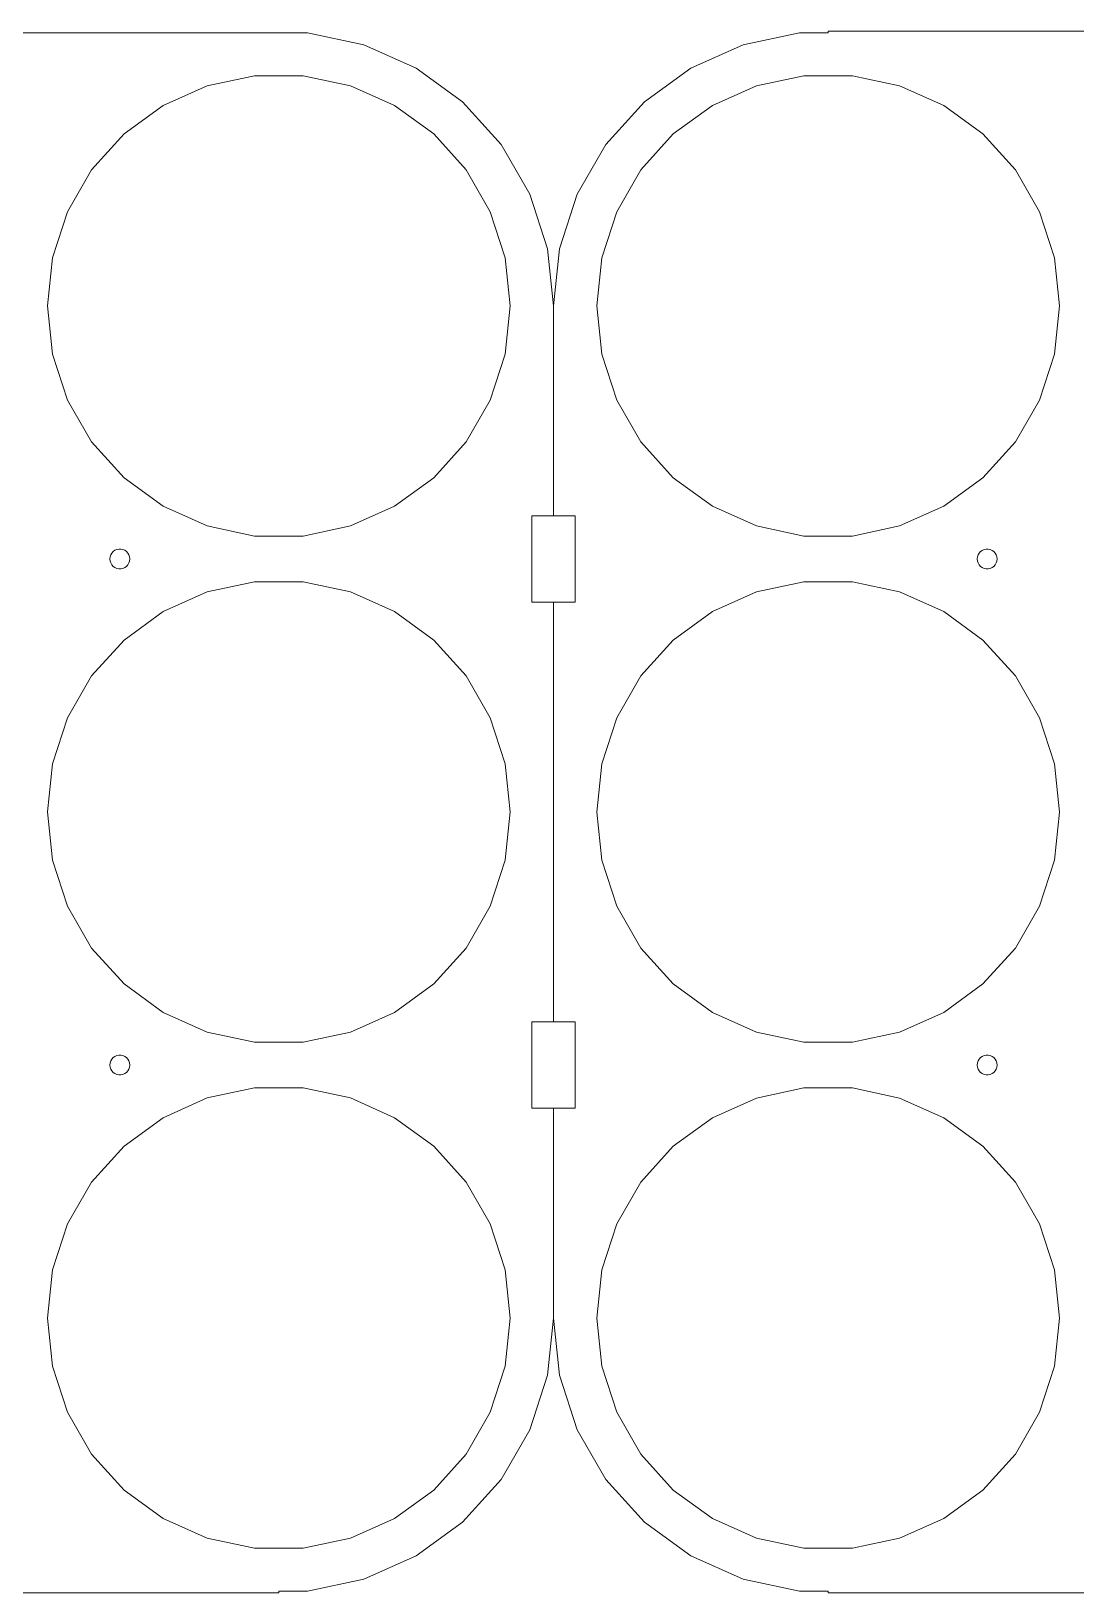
# Model space of a CAD drawing. Header units: centimetres. Extents: x -21.9 to 35.9, y -34.3 to 28.8.
# Drawn here: x -11.34 to 7.83, y -34.28 to -5.63 of the extents above; entities that cross this region are included whole.
import ezdxf

# ---------------------------------------------------------------- set-up
doc = ezdxf.new("R2010")
doc.units = ezdxf.units.CM
doc.header["$MEASUREMENT"] = 0
doc.layers.add('layer 1', color=7, linetype='Continuous')

msp = doc.modelspace()

# ---------------------------------------------------------------- linework, layer by layer
at = {"layer": 'layer 1', "color": 250, "lineweight": 9}
for points in [[(-16.87569, -5.65376), (-16.87569, -5.65376), (-6.79506, -5.65376), (-6.79506, -5.65376)], [(-6.79506, -5.65376), (-6.79506, -5.65376), (-6.26821, -5.65376), (-6.26821, -5.65376)], [(-6.26821, -5.65376), (-6.26821, -5.65376), (-5.23753, -5.87283), (-5.23753, -5.87283)], [(1.72807, -5.87287), (1.72807, -5.87287), (2.75871, -5.65379), (2.75871, -5.65379)], [(2.75871, -5.65379), (2.75871, -5.65379), (3.2856, -5.65379), (3.2856, -5.65379)], [(3.2856, -5.65379), (3.2856, -5.65379), (3.2856, -5.62618), (3.2856, -5.62618)], [(3.2856, -5.62618), (3.2856, -5.62618), (13.36619, -5.62618), (13.36619, -5.62618)], [(-5.23753, -5.87283), (-5.23753, -5.87283), (-4.2749, -6.30142), (-4.2749, -6.30142)], [(0.76544, -6.30145), (0.76544, -6.30145), (1.72807, -5.87287), (1.72807, -5.87287)], [(-4.2749, -6.30142), (-4.2749, -6.30142), (-3.42242, -6.92078), (-3.42242, -6.92078)], [(-0.08701, -6.92082), (-0.08701, -6.92082), (0.76544, -6.30145), (0.76544, -6.30145)], [(-8.10732, -6.62774), (-8.10732, -6.62774), (-7.23895, -6.44315), (-7.23895, -6.44315)], [(-7.23895, -6.44315), (-7.23895, -6.44315), (-6.35118, -6.44315), (-6.35118, -6.44315)], [(-6.35118, -6.44315), (-6.35118, -6.44315), (-5.48279, -6.62774), (-5.48279, -6.62774)], [(1.97329, -6.62777), (1.97329, -6.62777), (2.84166, -6.44319), (2.84166, -6.44319)], [(2.84166, -6.44319), (2.84166, -6.44319), (3.72946, -6.44319), (3.72946, -6.44319)], [(3.72946, -6.44319), (3.72946, -6.44319), (4.59784, -6.62777), (4.59784, -6.62777)], [(-8.91835, -6.98882), (-8.91835, -6.98882), (-8.10732, -6.62774), (-8.10732, -6.62774)], [(-5.48279, -6.62774), (-5.48279, -6.62774), (-4.67178, -6.98882), (-4.67178, -6.98882)], [(1.16232, -6.98885), (1.16232, -6.98885), (1.97329, -6.62777), (1.97329, -6.62777)], [(4.59784, -6.62777), (4.59784, -6.62777), (5.40888, -6.98885), (5.40888, -6.98885)], [(-9.63656, -7.51065), (-9.63656, -7.51065), (-8.91835, -6.98882), (-8.91835, -6.98882)], [(-4.67178, -6.98882), (-4.67178, -6.98882), (-3.95355, -7.51065), (-3.95355, -7.51065)], [(-3.42242, -6.92078), (-3.42242, -6.92078), (-2.71735, -7.70384), (-2.71735, -7.70384)], [(-0.79209, -7.70388), (-0.79209, -7.70388), (-0.08701, -6.92082), (-0.08701, -6.92082)], [(0.44408, -7.51068), (0.44408, -7.51068), (1.16232, -6.98885), (1.16232, -6.98885)], [(5.40888, -6.98885), (5.40888, -6.98885), (6.12712, -7.51068), (6.12712, -7.51068)], [(-10.2306, -8.17039), (-10.2306, -8.17039), (-9.63656, -7.51065), (-9.63656, -7.51065)], [(-3.95355, -7.51065), (-3.95355, -7.51065), (-3.35951, -8.17039), (-3.35951, -8.17039)], [(-2.71735, -7.70384), (-2.71735, -7.70384), (-2.19052, -8.61638), (-2.19052, -8.61638)], [(-1.31898, -8.61642), (-1.31898, -8.61642), (-0.79209, -7.70388), (-0.79209, -7.70388)], [(-0.14999, -8.17042), (-0.14999, -8.17042), (0.44408, -7.51068), (0.44408, -7.51068)], [(6.12712, -7.51068), (6.12712, -7.51068), (6.72112, -8.17042), (6.72112, -8.17042)], [(-10.6745, -8.93922), (-10.6745, -8.93922), (-10.2306, -8.17039), (-10.2306, -8.17039)], [(-3.35951, -8.17039), (-3.35951, -8.17039), (-2.91565, -8.93922), (-2.91565, -8.93922)], [(-0.59386, -8.93926), (-0.59386, -8.93926), (-0.14999, -8.17042), (-0.14999, -8.17042)], [(6.72112, -8.17042), (6.72112, -8.17042), (7.16498, -8.93926), (7.16498, -8.93926)], [(-2.19052, -8.61638), (-2.19052, -8.61638), (-1.86489, -9.61853), (-1.86489, -9.61853)], [(-1.64461, -9.61856), (-1.64461, -9.61856), (-1.31898, -8.61642), (-1.31898, -8.61642)], [(-10.94884, -9.78355), (-10.94884, -9.78355), (-10.6745, -8.93922), (-10.6745, -8.93922)], [(-2.91565, -8.93922), (-2.91565, -8.93922), (-2.64128, -9.78355), (-2.64128, -9.78355)], [(-0.86815, -9.78358), (-0.86815, -9.78358), (-0.59386, -8.93926), (-0.59386, -8.93926)], [(7.16498, -8.93926), (7.16498, -8.93926), (7.43935, -9.78358), (7.43935, -9.78358)], [(-1.86489, -9.61853), (-1.86489, -9.61853), (-1.75472, -10.66646), (-1.75472, -10.66646)], [(-1.75472, -10.66649), (-1.75472, -10.66649), (-1.64461, -9.61856), (-1.64461, -9.61856)], [(-11.04163, -10.66646), (-11.04163, -10.66646), (-10.94884, -9.78355), (-10.94884, -9.78355)], [(-2.64128, -9.78355), (-2.64128, -9.78355), (-2.54847, -10.66646), (-2.54847, -10.66646)], [(-0.96097, -10.66649), (-0.96097, -10.66649), (-0.86815, -9.78358), (-0.86815, -9.78358)], [(7.43935, -9.78358), (7.43935, -9.78358), (7.53216, -10.66649), (7.53216, -10.66649)], [(-10.94884, -11.5494), (-10.94884, -11.5494), (-11.04163, -10.66646), (-11.04163, -10.66646)], [(-2.54847, -10.66646), (-2.54847, -10.66646), (-2.64128, -11.5494), (-2.64128, -11.5494)], [(-1.75472, -14.51622), (-1.75472, -14.51622), (-1.75472, -10.66649), (-1.75472, -10.66649)], [(-0.86815, -11.5494), (-0.86815, -11.5494), (-0.96097, -10.66649), (-0.96097, -10.66649)], [(7.53216, -10.66649), (7.53216, -10.66649), (7.43935, -11.5494), (7.43935, -11.5494)], [(-10.6745, -12.39372), (-10.6745, -12.39372), (-10.94884, -11.5494), (-10.94884, -11.5494)], [(-2.64128, -11.5494), (-2.64128, -11.5494), (-2.91565, -12.39372), (-2.91565, -12.39372)], [(-0.59386, -12.39372), (-0.59386, -12.39372), (-0.86815, -11.5494), (-0.86815, -11.5494)], [(7.43935, -11.5494), (7.43935, -11.5494), (7.16498, -12.39372), (7.16498, -12.39372)], [(-10.2306, -13.16253), (-10.2306, -13.16253), (-10.6745, -12.39372), (-10.6745, -12.39372)], [(-2.91565, -12.39372), (-2.91565, -12.39372), (-3.35951, -13.16253), (-3.35951, -13.16253)], [(-0.14999, -13.16253), (-0.14999, -13.16253), (-0.59386, -12.39372), (-0.59386, -12.39372)], [(7.16498, -12.39372), (7.16498, -12.39372), (6.72112, -13.16253), (6.72112, -13.16253)], [(-9.63656, -13.82224), (-9.63656, -13.82224), (-10.2306, -13.16253), (-10.2306, -13.16253)], [(-3.35951, -13.16253), (-3.35951, -13.16253), (-3.95355, -13.82224), (-3.95355, -13.82224)], [(0.44408, -13.82231), (0.44408, -13.82231), (-0.14999, -13.16253), (-0.14999, -13.16253)], [(6.72112, -13.16253), (6.72112, -13.16253), (6.12712, -13.82231), (6.12712, -13.82231)], [(-8.91835, -14.3441), (-8.91835, -14.3441), (-9.63656, -13.82224), (-9.63656, -13.82224)], [(-3.95355, -13.82224), (-3.95355, -13.82224), (-4.67178, -14.3441), (-4.67178, -14.3441)], [(1.16232, -14.34417), (1.16232, -14.34417), (0.44408, -13.82231), (0.44408, -13.82231)], [(6.12712, -13.82231), (6.12712, -13.82231), (5.40888, -14.34417), (5.40888, -14.34417)], [(-8.10732, -14.70515), (-8.10732, -14.70515), (-8.91835, -14.3441), (-8.91835, -14.3441)], [(-4.67178, -14.3441), (-4.67178, -14.3441), (-5.48279, -14.70515), (-5.48279, -14.70515)], [(-1.75472, -14.51615), (-1.75472, -14.51615), (-2.15159, -14.51615), (-2.15159, -14.51615)], [(-2.15159, -14.51615), (-2.15159, -14.51615), (-2.15159, -16.10365), (-2.15159, -16.10365)], [(-1.35784, -14.51622), (-1.35784, -14.51622), (-1.75472, -14.51622), (-1.75472, -14.51622)], [(-1.35784, -16.10372), (-1.35784, -16.10372), (-1.35784, -14.51622), (-1.35784, -14.51622)], [(1.97329, -14.70521), (1.97329, -14.70521), (1.16232, -14.34417), (1.16232, -14.34417)], [(5.40888, -14.34417), (5.40888, -14.34417), (4.59784, -14.70521), (4.59784, -14.70521)], [(-7.23895, -14.88973), (-7.23895, -14.88973), (-8.10732, -14.70515), (-8.10732, -14.70515)], [(-6.35118, -14.88973), (-6.35118, -14.88973), (-7.23895, -14.88973), (-7.23895, -14.88973)], [(-5.48279, -14.70515), (-5.48279, -14.70515), (-6.35118, -14.88973), (-6.35118, -14.88973)], [(2.84166, -14.8898), (2.84166, -14.8898), (1.97329, -14.70521), (1.97329, -14.70521)], [(3.72946, -14.8898), (3.72946, -14.8898), (2.84166, -14.8898), (2.84166, -14.8898)], [(4.59784, -14.70521), (4.59784, -14.70521), (3.72946, -14.8898), (3.72946, -14.8898)], [(-9.85979, -15.20255), (-9.85979, -15.20255), (-9.83426, -15.17423), (-9.83426, -15.17423)], [(-9.83426, -15.17423), (-9.83426, -15.17423), (-9.80337, -15.15177), (-9.80337, -15.15177)], [(-9.80337, -15.15177), (-9.80337, -15.15177), (-9.76851, -15.13626), (-9.76851, -15.13626)], [(-9.76851, -15.13626), (-9.76851, -15.13626), (-9.73118, -15.12834), (-9.73118, -15.12834)], [(-9.73118, -15.12834), (-9.73118, -15.12834), (-9.69301, -15.12834), (-9.69301, -15.12834)], [(-9.69301, -15.12834), (-9.69301, -15.12834), (-9.65568, -15.13626), (-9.65568, -15.13626)], [(-9.65568, -15.13626), (-9.65568, -15.13626), (-9.62082, -15.15177), (-9.62082, -15.15177)], [(-9.62082, -15.15177), (-9.62082, -15.15177), (-9.58993, -15.17423), (-9.58993, -15.17423)], [(-9.58993, -15.17423), (-9.58993, -15.17423), (-9.5644, -15.20255), (-9.5644, -15.20255)], [(6.0549, -15.20262), (6.0549, -15.20262), (6.08046, -15.1743), (6.08046, -15.1743)], [(6.08046, -15.1743), (6.08046, -15.1743), (6.11133, -15.15184), (6.11133, -15.15184)], [(6.11133, -15.15184), (6.11133, -15.15184), (6.14619, -15.13633), (6.14619, -15.13633)], [(6.14619, -15.13633), (6.14619, -15.13633), (6.18354, -15.12841), (6.18354, -15.12841)], [(6.18354, -15.12841), (6.18354, -15.12841), (6.22172, -15.12841), (6.22172, -15.12841)], [(6.22172, -15.12841), (6.22172, -15.12841), (6.25906, -15.13633), (6.25906, -15.13633)], [(6.25906, -15.13633), (6.25906, -15.13633), (6.29392, -15.15184), (6.29392, -15.15184)], [(6.29392, -15.15184), (6.29392, -15.15184), (6.32479, -15.1743), (6.32479, -15.1743)], [(6.32479, -15.1743), (6.32479, -15.1743), (6.35029, -15.20262), (6.35029, -15.20262)], [(-9.89465, -15.3099), (-9.89465, -15.3099), (-9.89068, -15.27193), (-9.89068, -15.27193)], [(-9.89068, -15.34786), (-9.89068, -15.34786), (-9.89465, -15.3099), (-9.89465, -15.3099)], [(-9.89068, -15.27193), (-9.89068, -15.27193), (-9.87887, -15.23562), (-9.87887, -15.23562)], [(-9.87887, -15.38411), (-9.87887, -15.38411), (-9.89068, -15.34786), (-9.89068, -15.34786)], [(-9.87887, -15.23562), (-9.87887, -15.23562), (-9.85979, -15.20255), (-9.85979, -15.20255)], [(-9.85979, -15.41718), (-9.85979, -15.41718), (-9.87887, -15.38411), (-9.87887, -15.38411)], [(-9.83426, -15.44556), (-9.83426, -15.44556), (-9.85979, -15.41718), (-9.85979, -15.41718)], [(-9.80337, -15.46796), (-9.80337, -15.46796), (-9.83426, -15.44556), (-9.83426, -15.44556)], [(-9.76851, -15.48353), (-9.76851, -15.48353), (-9.80337, -15.46796), (-9.80337, -15.46796)], [(-9.62082, -15.46796), (-9.62082, -15.46796), (-9.65568, -15.48353), (-9.65568, -15.48353)], [(-9.58993, -15.44556), (-9.58993, -15.44556), (-9.62082, -15.46796), (-9.62082, -15.46796)], [(-9.5644, -15.41718), (-9.5644, -15.41718), (-9.58993, -15.44556), (-9.58993, -15.44556)], [(-9.5644, -15.20255), (-9.5644, -15.20255), (-9.54532, -15.23562), (-9.54532, -15.23562)], [(-9.54532, -15.38411), (-9.54532, -15.38411), (-9.5644, -15.41718), (-9.5644, -15.41718)], [(-9.54532, -15.23562), (-9.54532, -15.23562), (-9.53352, -15.27193), (-9.53352, -15.27193)], [(-9.53352, -15.34786), (-9.53352, -15.34786), (-9.54532, -15.38411), (-9.54532, -15.38411)], [(-9.53352, -15.27193), (-9.53352, -15.27193), (-9.52954, -15.3099), (-9.52954, -15.3099)], [(-9.52954, -15.3099), (-9.52954, -15.3099), (-9.53352, -15.34786), (-9.53352, -15.34786)], [(6.02004, -15.30997), (6.02004, -15.30997), (6.02404, -15.272), (6.02404, -15.272)], [(6.02404, -15.34793), (6.02404, -15.34793), (6.02004, -15.30997), (6.02004, -15.30997)], [(6.02404, -15.272), (6.02404, -15.272), (6.03581, -15.23569), (6.03581, -15.23569)], [(6.03581, -15.38417), (6.03581, -15.38417), (6.02404, -15.34793), (6.02404, -15.34793)], [(6.03581, -15.23569), (6.03581, -15.23569), (6.0549, -15.20262), (6.0549, -15.20262)], [(6.0549, -15.41725), (6.0549, -15.41725), (6.03581, -15.38417), (6.03581, -15.38417)], [(6.08046, -15.44563), (6.08046, -15.44563), (6.0549, -15.41725), (6.0549, -15.41725)], [(6.11133, -15.46803), (6.11133, -15.46803), (6.08046, -15.44563), (6.08046, -15.44563)], [(6.14619, -15.4836), (6.14619, -15.4836), (6.11133, -15.46803), (6.11133, -15.46803)], [(6.29392, -15.46803), (6.29392, -15.46803), (6.25906, -15.4836), (6.25906, -15.4836)], [(6.32479, -15.44563), (6.32479, -15.44563), (6.29392, -15.46803), (6.29392, -15.46803)], [(6.35029, -15.41725), (6.35029, -15.41725), (6.32479, -15.44563), (6.32479, -15.44563)], [(6.35029, -15.20262), (6.35029, -15.20262), (6.36937, -15.23569), (6.36937, -15.23569)], [(6.36937, -15.38417), (6.36937, -15.38417), (6.35029, -15.41725), (6.35029, -15.41725)], [(6.36937, -15.23569), (6.36937, -15.23569), (6.38115, -15.272), (6.38115, -15.272)], [(6.38115, -15.34793), (6.38115, -15.34793), (6.36937, -15.38417), (6.36937, -15.38417)], [(6.38115, -15.272), (6.38115, -15.272), (6.38515, -15.30997), (6.38515, -15.30997)], [(6.38515, -15.30997), (6.38515, -15.30997), (6.38115, -15.34793), (6.38115, -15.34793)], [(-9.73118, -15.49145), (-9.73118, -15.49145), (-9.76851, -15.48353), (-9.76851, -15.48353)], [(-9.69301, -15.49145), (-9.69301, -15.49145), (-9.73118, -15.49145), (-9.73118, -15.49145)], [(-9.65568, -15.48353), (-9.65568, -15.48353), (-9.69301, -15.49145), (-9.69301, -15.49145)], [(-8.10732, -15.91458), (-8.10732, -15.91458), (-7.23895, -15.72999), (-7.23895, -15.72999)], [(-7.23895, -15.72999), (-7.23895, -15.72999), (-6.35118, -15.72999), (-6.35118, -15.72999)], [(-6.35118, -15.72999), (-6.35118, -15.72999), (-5.48279, -15.91458), (-5.48279, -15.91458)], [(1.97329, -15.91465), (1.97329, -15.91465), (2.84166, -15.73006), (2.84166, -15.73006)], [(2.84166, -15.73006), (2.84166, -15.73006), (3.72946, -15.73006), (3.72946, -15.73006)], [(3.72946, -15.73006), (3.72946, -15.73006), (4.59784, -15.91465), (4.59784, -15.91465)], [(6.18354, -15.49152), (6.18354, -15.49152), (6.14619, -15.4836), (6.14619, -15.4836)], [(6.22172, -15.49152), (6.22172, -15.49152), (6.18354, -15.49152), (6.18354, -15.49152)], [(6.25906, -15.4836), (6.25906, -15.4836), (6.22172, -15.49152), (6.22172, -15.49152)], [(-8.91835, -16.2757), (-8.91835, -16.2757), (-8.10732, -15.91458), (-8.10732, -15.91458)], [(-5.48279, -15.91458), (-5.48279, -15.91458), (-4.67178, -16.2757), (-4.67178, -16.2757)], [(1.16232, -16.27576), (1.16232, -16.27576), (1.97329, -15.91465), (1.97329, -15.91465)], [(4.59784, -15.91465), (4.59784, -15.91465), (5.40888, -16.27576), (5.40888, -16.27576)], [(-9.63656, -16.79749), (-9.63656, -16.79749), (-8.91835, -16.2757), (-8.91835, -16.2757)], [(-4.67178, -16.2757), (-4.67178, -16.2757), (-3.95355, -16.79749), (-3.95355, -16.79749)], [(-2.15159, -16.10365), (-2.15159, -16.10365), (-1.75472, -16.10365), (-1.75472, -16.10365)], [(-1.75472, -16.10372), (-1.75472, -16.10372), (-1.35784, -16.10372), (-1.35784, -16.10372)], [(-1.75472, -23.80309), (-1.75472, -23.80309), (-1.75472, -16.10372), (-1.75472, -16.10372)], [(0.44408, -16.79756), (0.44408, -16.79756), (1.16232, -16.27576), (1.16232, -16.27576)], [(5.40888, -16.27576), (5.40888, -16.27576), (6.12712, -16.79756), (6.12712, -16.79756)], [(-10.2306, -17.45723), (-10.2306, -17.45723), (-9.63656, -16.79749), (-9.63656, -16.79749)], [(-3.95355, -16.79749), (-3.95355, -16.79749), (-3.35951, -17.45723), (-3.35951, -17.45723)], [(-0.14999, -17.45729), (-0.14999, -17.45729), (0.44408, -16.79756), (0.44408, -16.79756)], [(6.12712, -16.79756), (6.12712, -16.79756), (6.72112, -17.45729), (6.72112, -17.45729)], [(-10.6745, -18.2261), (-10.6745, -18.2261), (-10.2306, -17.45723), (-10.2306, -17.45723)], [(-3.35951, -17.45723), (-3.35951, -17.45723), (-2.91565, -18.2261), (-2.91565, -18.2261)], [(-0.59386, -18.22617), (-0.59386, -18.22617), (-0.14999, -17.45729), (-0.14999, -17.45729)], [(6.72112, -17.45729), (6.72112, -17.45729), (7.16498, -18.22617), (7.16498, -18.22617)], [(-10.94884, -19.07043), (-10.94884, -19.07043), (-10.6745, -18.2261), (-10.6745, -18.2261)], [(-2.91565, -18.2261), (-2.91565, -18.2261), (-2.64128, -19.07043), (-2.64128, -19.07043)], [(-0.86815, -19.07049), (-0.86815, -19.07049), (-0.59386, -18.22617), (-0.59386, -18.22617)], [(7.16498, -18.22617), (7.16498, -18.22617), (7.43935, -19.07049), (7.43935, -19.07049)], [(-11.04163, -19.95333), (-11.04163, -19.95333), (-10.94884, -19.07043), (-10.94884, -19.07043)], [(-2.64128, -19.07043), (-2.64128, -19.07043), (-2.54847, -19.95333), (-2.54847, -19.95333)], [(-0.96097, -19.9534), (-0.96097, -19.9534), (-0.86815, -19.07049), (-0.86815, -19.07049)], [(7.43935, -19.07049), (7.43935, -19.07049), (7.53216, -19.9534), (7.53216, -19.9534)], [(-10.94884, -20.83625), (-10.94884, -20.83625), (-11.04163, -19.95333), (-11.04163, -19.95333)], [(-2.54847, -19.95333), (-2.54847, -19.95333), (-2.64128, -20.83625), (-2.64128, -20.83625)], [(-0.86815, -20.83631), (-0.86815, -20.83631), (-0.96097, -19.9534), (-0.96097, -19.9534)], [(7.53216, -19.9534), (7.53216, -19.9534), (7.43935, -20.83631), (7.43935, -20.83631)], [(-10.6745, -21.68057), (-10.6745, -21.68057), (-10.94884, -20.83625), (-10.94884, -20.83625)], [(-2.64128, -20.83625), (-2.64128, -20.83625), (-2.91565, -21.68057), (-2.91565, -21.68057)], [(-0.59386, -21.68064), (-0.59386, -21.68064), (-0.86815, -20.83631), (-0.86815, -20.83631)], [(7.43935, -20.83631), (7.43935, -20.83631), (7.16498, -21.68064), (7.16498, -21.68064)], [(-10.2306, -22.44938), (-10.2306, -22.44938), (-10.6745, -21.68057), (-10.6745, -21.68057)], [(-2.91565, -21.68057), (-2.91565, -21.68057), (-3.35951, -22.44938), (-3.35951, -22.44938)], [(-0.14999, -22.44945), (-0.14999, -22.44945), (-0.59386, -21.68064), (-0.59386, -21.68064)], [(7.16498, -21.68064), (7.16498, -21.68064), (6.72112, -22.44945), (6.72112, -22.44945)], [(-9.63656, -23.10911), (-9.63656, -23.10911), (-10.2306, -22.44938), (-10.2306, -22.44938)], [(-3.35951, -22.44938), (-3.35951, -22.44938), (-3.95355, -23.10911), (-3.95355, -23.10911)], [(0.44408, -23.10918), (0.44408, -23.10918), (-0.14999, -22.44945), (-0.14999, -22.44945)], [(6.72112, -22.44945), (6.72112, -22.44945), (6.12712, -23.10918), (6.12712, -23.10918)], [(-8.91835, -23.63098), (-8.91835, -23.63098), (-9.63656, -23.10911), (-9.63656, -23.10911)], [(-3.95355, -23.10911), (-3.95355, -23.10911), (-4.67178, -23.63098), (-4.67178, -23.63098)], [(1.16232, -23.63104), (1.16232, -23.63104), (0.44408, -23.10918), (0.44408, -23.10918)], [(6.12712, -23.10918), (6.12712, -23.10918), (5.40888, -23.63104), (5.40888, -23.63104)], [(-8.10732, -23.99202), (-8.10732, -23.99202), (-8.91835, -23.63098), (-8.91835, -23.63098)], [(-4.67178, -23.63098), (-4.67178, -23.63098), (-5.48279, -23.99202), (-5.48279, -23.99202)], [(1.97329, -23.99209), (1.97329, -23.99209), (1.16232, -23.63104), (1.16232, -23.63104)], [(5.40888, -23.63104), (5.40888, -23.63104), (4.59784, -23.99209), (4.59784, -23.99209)], [(-7.23895, -24.17661), (-7.23895, -24.17661), (-8.10732, -23.99202), (-8.10732, -23.99202)], [(-5.48279, -23.99202), (-5.48279, -23.99202), (-6.35118, -24.17661), (-6.35118, -24.17661)], [(-1.75472, -23.80302), (-1.75472, -23.80302), (-2.15159, -23.80302), (-2.15159, -23.80302)], [(-2.15159, -23.80302), (-2.15159, -23.80302), (-2.15159, -25.39052), (-2.15159, -25.39052)], [(-1.35784, -23.80309), (-1.35784, -23.80309), (-1.75472, -23.80309), (-1.75472, -23.80309)], [(-1.35784, -25.39059), (-1.35784, -25.39059), (-1.35784, -23.80309), (-1.35784, -23.80309)], [(2.84166, -24.17668), (2.84166, -24.17668), (1.97329, -23.99209), (1.97329, -23.99209)], [(4.59784, -23.99209), (4.59784, -23.99209), (3.72946, -24.17668), (3.72946, -24.17668)], [(-6.35118, -24.17661), (-6.35118, -24.17661), (-7.23895, -24.17661), (-7.23895, -24.17661)], [(3.72946, -24.17668), (3.72946, -24.17668), (2.84166, -24.17668), (2.84166, -24.17668)], [(-9.89465, -24.59677), (-9.89465, -24.59677), (-9.89068, -24.55881), (-9.89068, -24.55881)], [(-9.89068, -24.63474), (-9.89068, -24.63474), (-9.89465, -24.59677), (-9.89465, -24.59677)], [(-9.89068, -24.55881), (-9.89068, -24.55881), (-9.87887, -24.5225), (-9.87887, -24.5225)], [(-9.87887, -24.67099), (-9.87887, -24.67099), (-9.89068, -24.63474), (-9.89068, -24.63474)], [(-9.87887, -24.5225), (-9.87887, -24.5225), (-9.85979, -24.48942), (-9.85979, -24.48942)], [(-9.85979, -24.48942), (-9.85979, -24.48942), (-9.83426, -24.46111), (-9.83426, -24.46111)], [(-9.83426, -24.46111), (-9.83426, -24.46111), (-9.80337, -24.43864), (-9.80337, -24.43864)], [(-9.80337, -24.43864), (-9.80337, -24.43864), (-9.76851, -24.42314), (-9.76851, -24.42314)], [(-9.76851, -24.42314), (-9.76851, -24.42314), (-9.73118, -24.41522), (-9.73118, -24.41522)], [(-9.73118, -24.41522), (-9.73118, -24.41522), (-9.69301, -24.41522), (-9.69301, -24.41522)], [(-9.69301, -24.41522), (-9.69301, -24.41522), (-9.65568, -24.42314), (-9.65568, -24.42314)], [(-9.65568, -24.42314), (-9.65568, -24.42314), (-9.62082, -24.43864), (-9.62082, -24.43864)], [(-9.62082, -24.43864), (-9.62082, -24.43864), (-9.58993, -24.46111), (-9.58993, -24.46111)], [(-9.58993, -24.46111), (-9.58993, -24.46111), (-9.5644, -24.48942), (-9.5644, -24.48942)], [(-9.5644, -24.48942), (-9.5644, -24.48942), (-9.54532, -24.5225), (-9.54532, -24.5225)], [(-9.54532, -24.5225), (-9.54532, -24.5225), (-9.53352, -24.55881), (-9.53352, -24.55881)], [(-9.53352, -24.63474), (-9.53352, -24.63474), (-9.54532, -24.67099), (-9.54532, -24.67099)], [(-9.53352, -24.55881), (-9.53352, -24.55881), (-9.52954, -24.59677), (-9.52954, -24.59677)], [(-9.52954, -24.59677), (-9.52954, -24.59677), (-9.53352, -24.63474), (-9.53352, -24.63474)], [(6.02004, -24.59684), (6.02004, -24.59684), (6.02404, -24.55888), (6.02404, -24.55888)], [(6.02404, -24.63481), (6.02404, -24.63481), (6.02004, -24.59684), (6.02004, -24.59684)], [(6.02404, -24.55888), (6.02404, -24.55888), (6.03581, -24.52256), (6.03581, -24.52256)], [(6.03581, -24.67105), (6.03581, -24.67105), (6.02404, -24.63481), (6.02404, -24.63481)], [(6.03581, -24.52256), (6.03581, -24.52256), (6.0549, -24.48949), (6.0549, -24.48949)], [(6.0549, -24.48949), (6.0549, -24.48949), (6.08046, -24.46118), (6.08046, -24.46118)], [(6.08046, -24.46118), (6.08046, -24.46118), (6.11133, -24.43871), (6.11133, -24.43871)], [(6.11133, -24.43871), (6.11133, -24.43871), (6.14619, -24.42321), (6.14619, -24.42321)], [(6.14619, -24.42321), (6.14619, -24.42321), (6.18354, -24.41529), (6.18354, -24.41529)], [(6.18354, -24.41529), (6.18354, -24.41529), (6.22172, -24.41529), (6.22172, -24.41529)], [(6.22172, -24.41529), (6.22172, -24.41529), (6.25906, -24.42321), (6.25906, -24.42321)], [(6.25906, -24.42321), (6.25906, -24.42321), (6.29392, -24.43871), (6.29392, -24.43871)], [(6.29392, -24.43871), (6.29392, -24.43871), (6.32479, -24.46118), (6.32479, -24.46118)], [(6.32479, -24.46118), (6.32479, -24.46118), (6.35029, -24.48949), (6.35029, -24.48949)], [(6.35029, -24.48949), (6.35029, -24.48949), (6.36937, -24.52256), (6.36937, -24.52256)], [(6.36937, -24.52256), (6.36937, -24.52256), (6.38115, -24.55888), (6.38115, -24.55888)], [(6.38115, -24.63481), (6.38115, -24.63481), (6.36937, -24.67105), (6.36937, -24.67105)], [(6.38115, -24.55888), (6.38115, -24.55888), (6.38515, -24.59684), (6.38515, -24.59684)], [(6.38515, -24.59684), (6.38515, -24.59684), (6.38115, -24.63481), (6.38115, -24.63481)], [(-9.85979, -24.70405), (-9.85979, -24.70405), (-9.87887, -24.67099), (-9.87887, -24.67099)], [(-9.83426, -24.73244), (-9.83426, -24.73244), (-9.85979, -24.70405), (-9.85979, -24.70405)], [(-9.80337, -24.75484), (-9.80337, -24.75484), (-9.83426, -24.73244), (-9.83426, -24.73244)], [(-9.76851, -24.77041), (-9.76851, -24.77041), (-9.80337, -24.75484), (-9.80337, -24.75484)], [(-9.73118, -24.77833), (-9.73118, -24.77833), (-9.76851, -24.77041), (-9.76851, -24.77041)], [(-9.69301, -24.77833), (-9.69301, -24.77833), (-9.73118, -24.77833), (-9.73118, -24.77833)], [(-9.65568, -24.77041), (-9.65568, -24.77041), (-9.69301, -24.77833), (-9.69301, -24.77833)], [(-9.62082, -24.75484), (-9.62082, -24.75484), (-9.65568, -24.77041), (-9.65568, -24.77041)], [(-9.58993, -24.73244), (-9.58993, -24.73244), (-9.62082, -24.75484), (-9.62082, -24.75484)], [(-9.5644, -24.70405), (-9.5644, -24.70405), (-9.58993, -24.73244), (-9.58993, -24.73244)], [(-9.54532, -24.67099), (-9.54532, -24.67099), (-9.5644, -24.70405), (-9.5644, -24.70405)], [(6.0549, -24.70412), (6.0549, -24.70412), (6.03581, -24.67105), (6.03581, -24.67105)], [(6.08046, -24.73251), (6.08046, -24.73251), (6.0549, -24.70412), (6.0549, -24.70412)], [(6.11133, -24.7549), (6.11133, -24.7549), (6.08046, -24.73251), (6.08046, -24.73251)], [(6.14619, -24.77048), (6.14619, -24.77048), (6.11133, -24.7549), (6.11133, -24.7549)], [(6.18354, -24.7784), (6.18354, -24.7784), (6.14619, -24.77048), (6.14619, -24.77048)], [(6.22172, -24.7784), (6.22172, -24.7784), (6.18354, -24.7784), (6.18354, -24.7784)], [(6.25906, -24.77048), (6.25906, -24.77048), (6.22172, -24.7784), (6.22172, -24.7784)], [(6.29392, -24.7549), (6.29392, -24.7549), (6.25906, -24.77048), (6.25906, -24.77048)], [(6.32479, -24.73251), (6.32479, -24.73251), (6.29392, -24.7549), (6.29392, -24.7549)], [(6.35029, -24.70412), (6.35029, -24.70412), (6.32479, -24.73251), (6.32479, -24.73251)], [(6.36937, -24.67105), (6.36937, -24.67105), (6.35029, -24.70412), (6.35029, -24.70412)], [(-8.91835, -25.56257), (-8.91835, -25.56257), (-8.10732, -25.20146), (-8.10732, -25.20146)], [(-8.10732, -25.20146), (-8.10732, -25.20146), (-7.23895, -25.01687), (-7.23895, -25.01687)], [(-7.23895, -25.01687), (-7.23895, -25.01687), (-6.35118, -25.01687), (-6.35118, -25.01687)], [(-6.35118, -25.01687), (-6.35118, -25.01687), (-5.48279, -25.20146), (-5.48279, -25.20146)], [(-5.48279, -25.20146), (-5.48279, -25.20146), (-4.67178, -25.56257), (-4.67178, -25.56257)], [(1.16232, -25.56264), (1.16232, -25.56264), (1.97329, -25.20153), (1.97329, -25.20153)], [(1.97329, -25.20153), (1.97329, -25.20153), (2.84166, -25.01694), (2.84166, -25.01694)], [(2.84166, -25.01694), (2.84166, -25.01694), (3.72946, -25.01694), (3.72946, -25.01694)], [(3.72946, -25.01694), (3.72946, -25.01694), (4.59784, -25.20153), (4.59784, -25.20153)], [(4.59784, -25.20153), (4.59784, -25.20153), (5.40888, -25.56264), (5.40888, -25.56264)], [(-2.15159, -25.39052), (-2.15159, -25.39052), (-1.75472, -25.39052), (-1.75472, -25.39052)], [(-1.75472, -25.39059), (-1.75472, -25.39059), (-1.35784, -25.39059), (-1.35784, -25.39059)], [(-1.75472, -29.24028), (-1.75472, -29.24028), (-1.75472, -25.39059), (-1.75472, -25.39059)], [(-9.63656, -26.08437), (-9.63656, -26.08437), (-8.91835, -25.56257), (-8.91835, -25.56257)], [(-4.67178, -25.56257), (-4.67178, -25.56257), (-3.95355, -26.08437), (-3.95355, -26.08437)], [(0.44408, -26.08444), (0.44408, -26.08444), (1.16232, -25.56264), (1.16232, -25.56264)], [(5.40888, -25.56264), (5.40888, -25.56264), (6.12712, -26.08444), (6.12712, -26.08444)], [(-10.2306, -26.74411), (-10.2306, -26.74411), (-9.63656, -26.08437), (-9.63656, -26.08437)], [(-3.95355, -26.08437), (-3.95355, -26.08437), (-3.35951, -26.74411), (-3.35951, -26.74411)], [(-0.14999, -26.74418), (-0.14999, -26.74418), (0.44408, -26.08444), (0.44408, -26.08444)], [(6.12712, -26.08444), (6.12712, -26.08444), (6.72112, -26.74418), (6.72112, -26.74418)], [(-10.6745, -27.51298), (-10.6745, -27.51298), (-10.2306, -26.74411), (-10.2306, -26.74411)], [(-3.35951, -26.74411), (-3.35951, -26.74411), (-2.91565, -27.51298), (-2.91565, -27.51298)], [(-0.59386, -27.51305), (-0.59386, -27.51305), (-0.14999, -26.74418), (-0.14999, -26.74418)], [(6.72112, -26.74418), (6.72112, -26.74418), (7.16498, -27.51305), (7.16498, -27.51305)], [(-10.94884, -28.3573), (-10.94884, -28.3573), (-10.6745, -27.51298), (-10.6745, -27.51298)], [(-2.91565, -27.51298), (-2.91565, -27.51298), (-2.64128, -28.3573), (-2.64128, -28.3573)], [(-0.86815, -28.35737), (-0.86815, -28.35737), (-0.59386, -27.51305), (-0.59386, -27.51305)], [(7.16498, -27.51305), (7.16498, -27.51305), (7.43935, -28.35737), (7.43935, -28.35737)], [(-11.04163, -29.24021), (-11.04163, -29.24021), (-10.94884, -28.3573), (-10.94884, -28.3573)], [(-2.64128, -28.3573), (-2.64128, -28.3573), (-2.54847, -29.24021), (-2.54847, -29.24021)], [(-0.96097, -29.24028), (-0.96097, -29.24028), (-0.86815, -28.35737), (-0.86815, -28.35737)], [(7.43935, -28.35737), (7.43935, -28.35737), (7.53216, -29.24028), (7.53216, -29.24028)], [(-10.94884, -30.12312), (-10.94884, -30.12312), (-11.04163, -29.24021), (-11.04163, -29.24021)], [(-2.54847, -29.24021), (-2.54847, -29.24021), (-2.64128, -30.12312), (-2.64128, -30.12312)], [(-1.75472, -29.24021), (-1.75472, -29.24021), (-1.86489, -30.28814), (-1.86489, -30.28814)], [(-1.64461, -30.28821), (-1.64461, -30.28821), (-1.75472, -29.24028), (-1.75472, -29.24028)], [(-0.86815, -30.12319), (-0.86815, -30.12319), (-0.96097, -29.24028), (-0.96097, -29.24028)], [(7.53216, -29.24028), (7.53216, -29.24028), (7.43935, -30.12319), (7.43935, -30.12319)], [(-10.6745, -30.96745), (-10.6745, -30.96745), (-10.94884, -30.12312), (-10.94884, -30.12312)], [(-2.64128, -30.12312), (-2.64128, -30.12312), (-2.91565, -30.96745), (-2.91565, -30.96745)], [(-1.86489, -30.28814), (-1.86489, -30.28814), (-2.19052, -31.29025), (-2.19052, -31.29025)], [(-1.31898, -31.29032), (-1.31898, -31.29032), (-1.64461, -30.28821), (-1.64461, -30.28821)], [(-0.59386, -30.96751), (-0.59386, -30.96751), (-0.86815, -30.12319), (-0.86815, -30.12319)], [(7.43935, -30.12319), (7.43935, -30.12319), (7.16498, -30.96751), (7.16498, -30.96751)], [(-10.2306, -31.73626), (-10.2306, -31.73626), (-10.6745, -30.96745), (-10.6745, -30.96745)], [(-2.91565, -30.96745), (-2.91565, -30.96745), (-3.35951, -31.73626), (-3.35951, -31.73626)], [(-0.14999, -31.73633), (-0.14999, -31.73633), (-0.59386, -30.96751), (-0.59386, -30.96751)], [(7.16498, -30.96751), (7.16498, -30.96751), (6.72112, -31.73633), (6.72112, -31.73633)], [(-2.19052, -31.29025), (-2.19052, -31.29025), (-2.71735, -32.20279), (-2.71735, -32.20279)], [(-0.79209, -32.20285), (-0.79209, -32.20285), (-1.31898, -31.29032), (-1.31898, -31.29032)], [(-9.63656, -32.39599), (-9.63656, -32.39599), (-10.2306, -31.73626), (-10.2306, -31.73626)], [(-3.35951, -31.73626), (-3.35951, -31.73626), (-3.95355, -32.39599), (-3.95355, -32.39599)], [(0.44408, -32.39606), (0.44408, -32.39606), (-0.14999, -31.73633), (-0.14999, -31.73633)], [(6.72112, -31.73633), (6.72112, -31.73633), (6.12712, -32.39606), (6.12712, -32.39606)], [(-2.71735, -32.20279), (-2.71735, -32.20279), (-3.42242, -32.98586), (-3.42242, -32.98586)], [(-0.08701, -32.98593), (-0.08701, -32.98593), (-0.79209, -32.20285), (-0.79209, -32.20285)], [(-8.91835, -32.91785), (-8.91835, -32.91785), (-9.63656, -32.39599), (-9.63656, -32.39599)], [(-3.95355, -32.39599), (-3.95355, -32.39599), (-4.67178, -32.91785), (-4.67178, -32.91785)], [(1.16232, -32.91792), (1.16232, -32.91792), (0.44408, -32.39606), (0.44408, -32.39606)], [(6.12712, -32.39606), (6.12712, -32.39606), (5.40888, -32.91792), (5.40888, -32.91792)], [(-8.10732, -33.2789), (-8.10732, -33.2789), (-8.91835, -32.91785), (-8.91835, -32.91785)], [(-4.67178, -32.91785), (-4.67178, -32.91785), (-5.48279, -33.2789), (-5.48279, -33.2789)], [(1.97329, -33.27897), (1.97329, -33.27897), (1.16232, -32.91792), (1.16232, -32.91792)], [(5.40888, -32.91792), (5.40888, -32.91792), (4.59784, -33.27897), (4.59784, -33.27897)], [(-3.42242, -32.98586), (-3.42242, -32.98586), (-4.2749, -33.60522), (-4.2749, -33.60522)], [(0.76544, -33.60529), (0.76544, -33.60529), (-0.08701, -32.98593), (-0.08701, -32.98593)], [(-7.23895, -33.46349), (-7.23895, -33.46349), (-8.10732, -33.2789), (-8.10732, -33.2789)], [(-6.35118, -33.46349), (-6.35118, -33.46349), (-7.23895, -33.46349), (-7.23895, -33.46349)], [(-5.48279, -33.2789), (-5.48279, -33.2789), (-6.35118, -33.46349), (-6.35118, -33.46349)], [(2.84166, -33.46356), (2.84166, -33.46356), (1.97329, -33.27897), (1.97329, -33.27897)], [(3.72946, -33.46356), (3.72946, -33.46356), (2.84166, -33.46356), (2.84166, -33.46356)], [(4.59784, -33.27897), (4.59784, -33.27897), (3.72946, -33.46356), (3.72946, -33.46356)], [(-4.2749, -33.60522), (-4.2749, -33.60522), (-5.23753, -34.03379), (-5.23753, -34.03379)], [(1.72807, -34.03386), (1.72807, -34.03386), (0.76544, -33.60529), (0.76544, -33.60529)], [(-5.23753, -34.03379), (-5.23753, -34.03379), (-6.26821, -34.25289), (-6.26821, -34.25289)], [(2.75871, -34.25296), (2.75871, -34.25296), (1.72807, -34.03386), (1.72807, -34.03386)], [(-6.79506, -34.28052), (-6.79506, -34.28052), (-16.87569, -34.28052), (-16.87569, -34.28052)], [(-6.26821, -34.25289), (-6.26821, -34.25289), (-6.79506, -34.25289), (-6.79506, -34.25289)], [(-6.79506, -34.25289), (-6.79506, -34.25289), (-6.79506, -34.28052), (-6.79506, -34.28052)], [(3.2856, -34.25296), (3.2856, -34.25296), (2.75871, -34.25296), (2.75871, -34.25296)], [(3.2856, -34.28059), (3.2856, -34.28059), (3.2856, -34.25296), (3.2856, -34.25296)], [(13.36619, -34.28059), (13.36619, -34.28059), (3.2856, -34.28059), (3.2856, -34.28059)]]:
    msp.add_open_spline(points, degree=3, dxfattribs=at)

doc.saveas('drawing.dxf')
